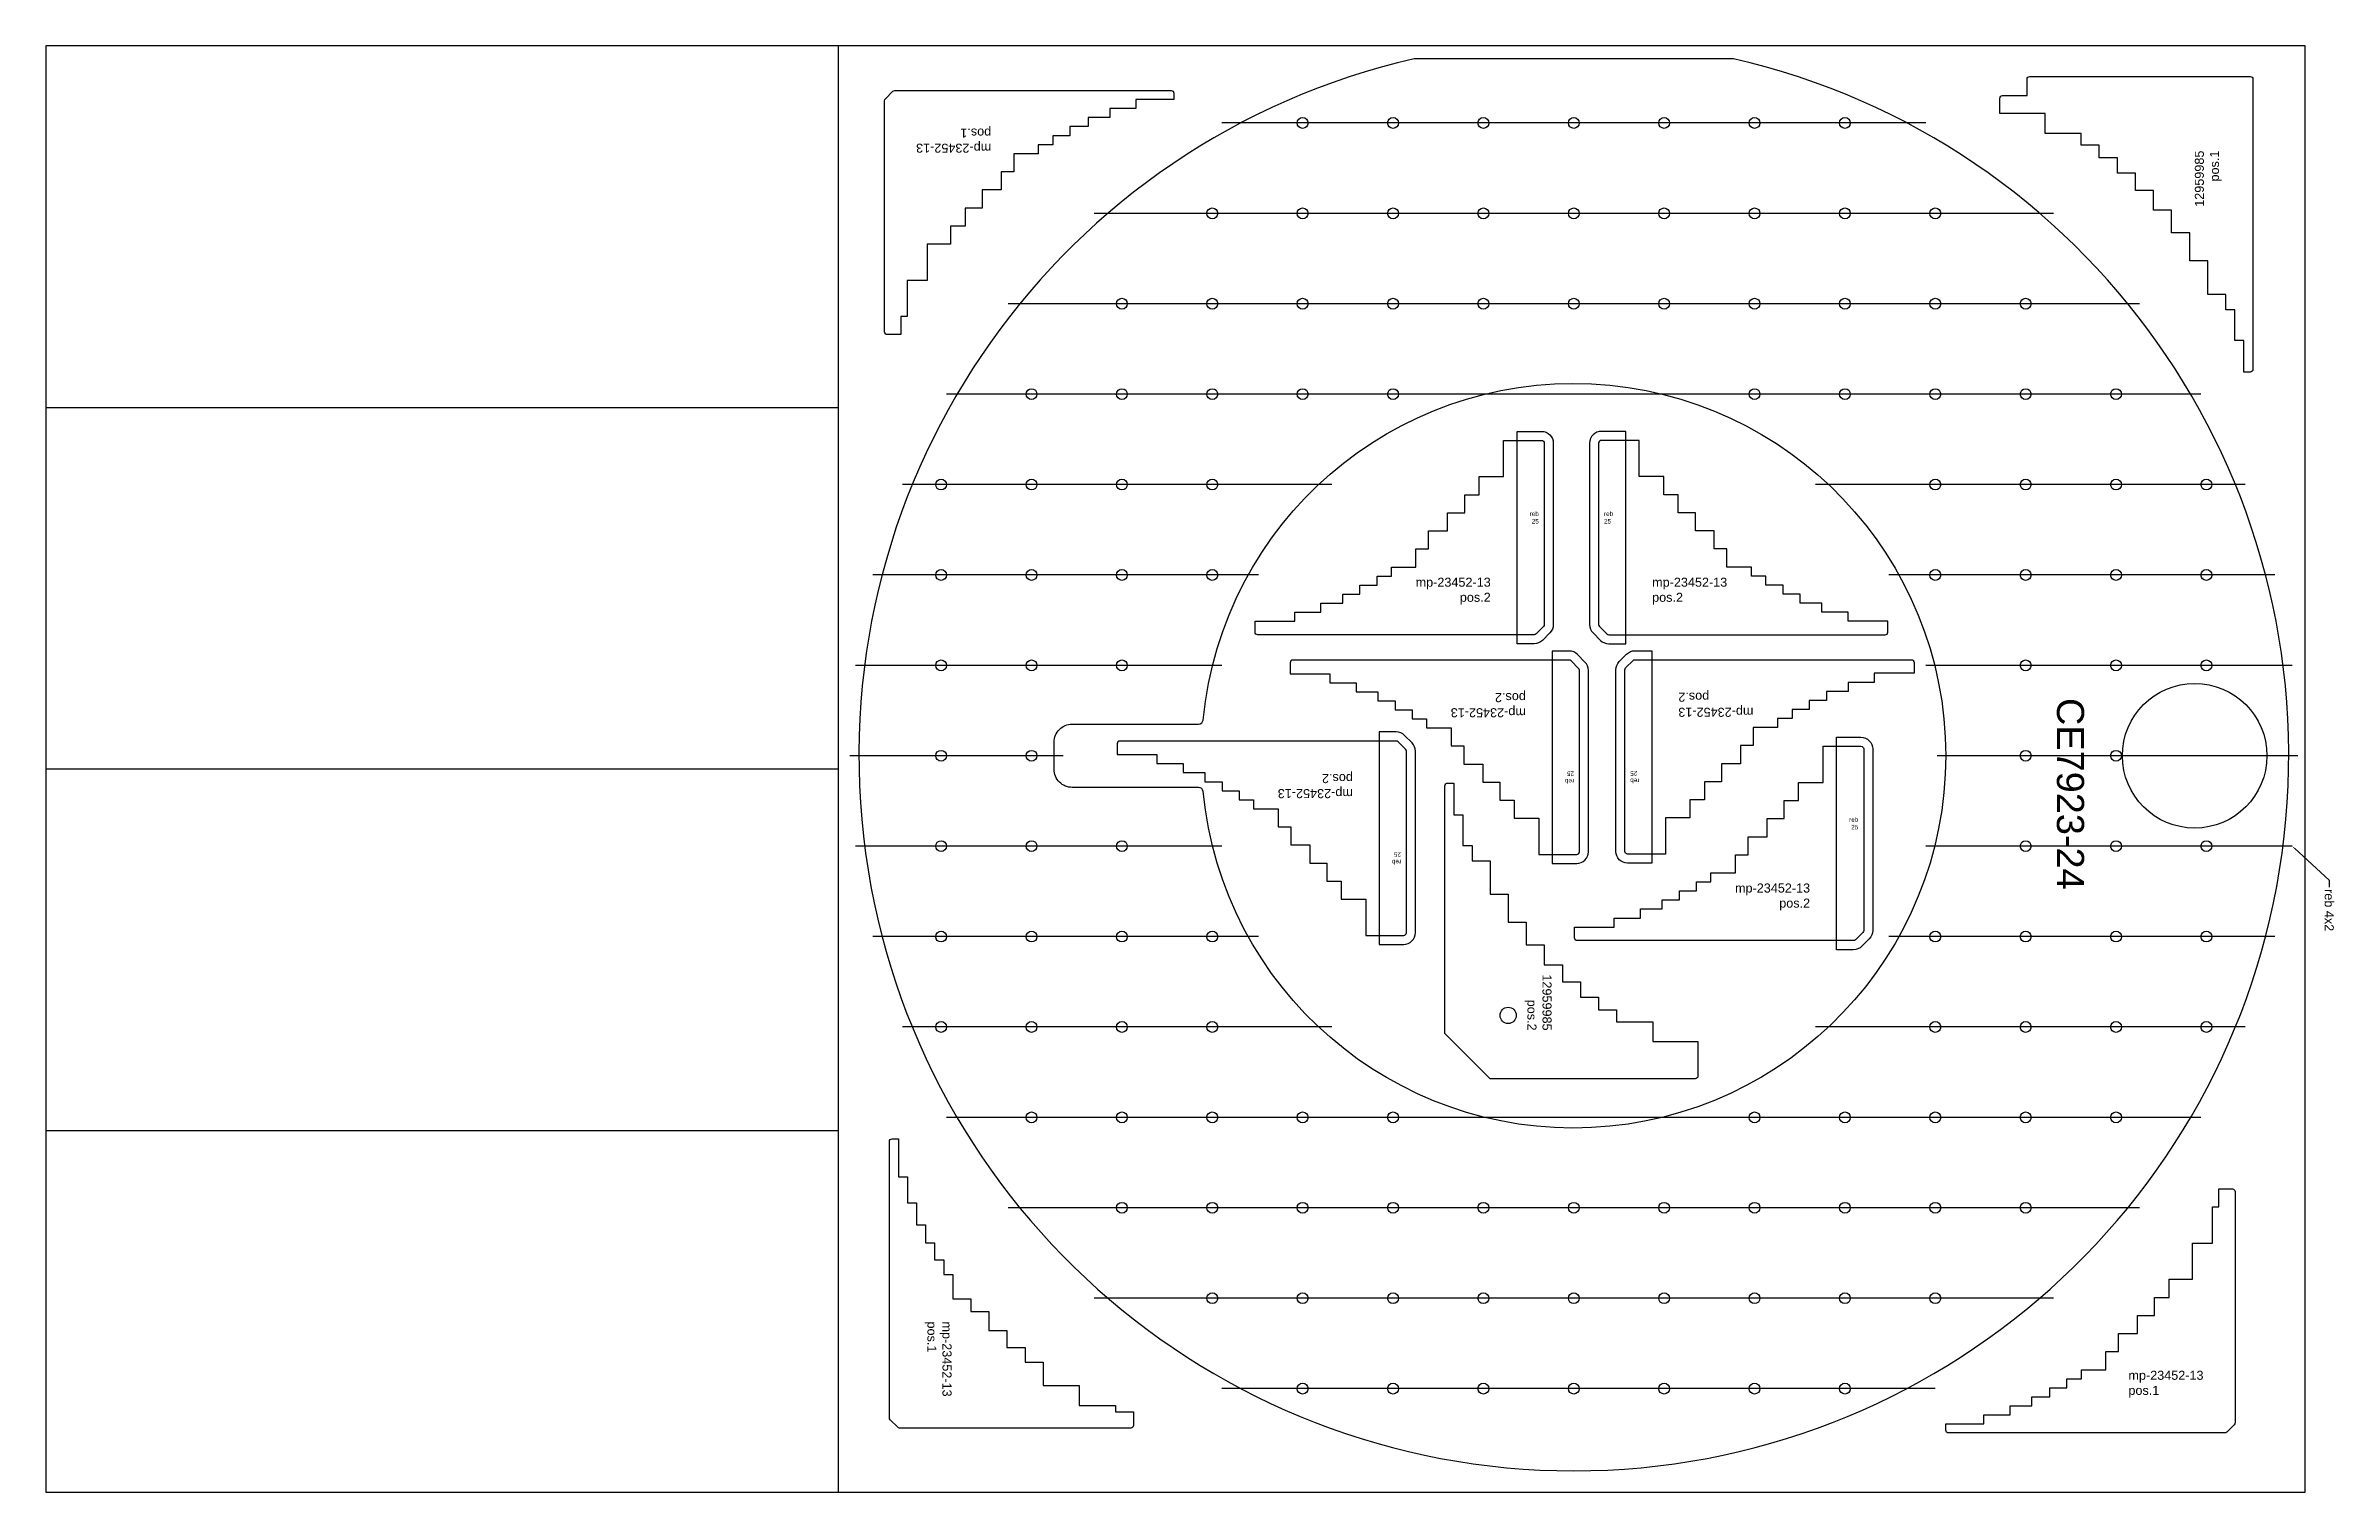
# Model space of a CAD drawing. Header units: millimetres. Extents: x 9995 to 12527, y 2487 to 4087.
import ezdxf
from ezdxf import colors
from ezdxf.entities.mleader import LeaderData, LeaderLine
from ezdxf.math import Vec2, Vec3

# ---------------------------------------------------------------- set-up
doc = ezdxf.new("R2010")
doc.units = ezdxf.units.MM
for name, color, linetype in [('CE7923-24', 7, 'Continuous'), ('Des.', 7, 'Continuous'), ('mp-23452-13', 7, 'Continuous'), ('Rebaixo', 6, 'Continuous'), ('Texto', 3, 'Continuous')]:
    doc.layers.add(name, color=color, linetype=linetype)
doc.styles.get("Standard").update_dxf_attribs({"font": 'arial.ttf'})

msp = doc.modelspace()

# ---------------------------------------------------------------- linework, layer by layer
for p, q in [((10872.2, 2487.3), (10872.2, 4087.3)), ((9994.9, 3687.3), (10872.2, 3687.3)), ((9994.9, 3287.3), (10872.2, 3287.3)), ((9994.9, 2887.3), (10872.2, 2887.3))]:
    msp.add_line(p, q)
at = {"color": 1}
msp.add_lwpolyline([(9994.9, 2487.3), (12494.9, 2487.3), (12494.9, 4087.3), (9994.9, 4087.3)], close=True, dxfattribs=at)
at = {"color": 2}
for points in [[(11376.9, 3450.7), (11376.9, 3460.7), (11405.9, 3460.7), (11405.9, 3470.7), (11429.9, 3470.7), (11429.9, 3480.7), (11448.9, 3480.7), (11448.9, 3490.7), (11467.9, 3490.7), (11467.9, 3500.7), (11483.9, 3500.7), (11483.9, 3510.7), (11510.9, 3510.7), (11510.9, 3530.7), (11524.9, 3530.7), (11524.9, 3550.7), (11545.9, 3550.7), (11545.9, 3570.7), (11564.9, 3570.7), (11564.9, 3590.7), (11580.9, 3590.7), (11580.9, 3610.7), (11607.9, 3610.7), (11607.9, 3650.7), (11649.9, 3650.7, -0.414214), (11652.9, 3647.7), (11652.9, 3447, -0.198912), (11652, 3444.8), (11643.8, 3436.6, -0.198912), (11641.7, 3435.7), (11335.9, 3435.7, -0.414214), (11332.9, 3438.7), (11332.9, 3450.7)], [(11989.1, 3450.7), (11989.1, 3460.7), (11960.1, 3460.7), (11960.1, 3470.7), (11936.1, 3470.7), (11936.1, 3480.7), (11917.1, 3480.7), (11917.1, 3490.7), (11898.1, 3490.7), (11898.1, 3500.7), (11882.1, 3500.7), (11882.1, 3510.7), (11855.1, 3510.7), (11855.1, 3530.7), (11841.1, 3530.7), (11841.1, 3550.7), (11820.1, 3550.7), (11820.1, 3570.7), (11801.1, 3570.7), (11801.1, 3590.7), (11785.1, 3590.7), (11785.1, 3610.7), (11758.1, 3610.7), (11758.1, 3650.7), (11716.1, 3650.7, 0.414214), (11713.1, 3647.7), (11713.1, 3447, 0.198912), (11714, 3444.8), (11722.2, 3436.6, 0.198912), (11724.4, 3435.7), (12030.1, 3435.7, 0.414214), (12033.1, 3438.7), (12033.1, 3450.7)], [(11415.8, 3392.7), (11415.8, 3382.7), (11444.8, 3382.7), (11444.8, 3372.7), (11468.8, 3372.7), (11468.8, 3362.7), (11487.8, 3362.7), (11487.8, 3352.7), (11506.8, 3352.7), (11506.8, 3342.7), (11522.8, 3342.7), (11522.8, 3332.7), (11549.8, 3332.7), (11549.8, 3312.7), (11563.8, 3312.7), (11563.8, 3292.7), (11584.8, 3292.7), (11584.8, 3272.7), (11603.8, 3272.7), (11603.8, 3252.7), (11619.8, 3252.7), (11619.8, 3232.7), (11646.8, 3232.7), (11646.8, 3192.7), (11688.8, 3192.7, 0.414214), (11691.8, 3195.7), (11691.8, 3396.4, 0.198912), (11691, 3398.6), (11682.7, 3406.8, 0.198912), (11680.6, 3407.7), (11374.8, 3407.7, 0.414214), (11371.8, 3404.7), (11371.8, 3392.7)], [(12018.1, 3393.1), (12018.1, 3383.1), (11989.1, 3383.1), (11989.1, 3373.1), (11965.1, 3373.1), (11965.1, 3363.1), (11946.1, 3363.1), (11946.1, 3353.1), (11927.1, 3353.1), (11927.1, 3343.1), (11911.1, 3343.1), (11911.1, 3333.1), (11884.1, 3333.1), (11884.1, 3313.1), (11870.1, 3313.1), (11870.1, 3293.1), (11849.1, 3293.1), (11849.1, 3273.1), (11830.1, 3273.1), (11830.1, 3253.1), (11814.1, 3253.1), (11814.1, 3233.1), (11787.1, 3233.1), (11787.1, 3193.1), (11745.1, 3193.1, -0.414214), (11742.1, 3196.1), (11742.1, 3396.9, -0.198912), (11742.9, 3399), (11751.2, 3407.2, -0.198912), (11753.3, 3408.1), (12059.1, 3408.1, -0.414214), (12062.1, 3405.1), (12062.1, 3393.1)], [(11224.4, 3303.2), (11224.4, 3293.2), (11253.4, 3293.2), (11253.4, 3283.2), (11277.4, 3283.2), (11277.4, 3273.2), (11296.4, 3273.2), (11296.4, 3263.2), (11315.4, 3263.2), (11315.4, 3253.2), (11331.4, 3253.2), (11331.4, 3243.2), (11358.4, 3243.2), (11358.4, 3223.2), (11372.4, 3223.2), (11372.4, 3203.2), (11393.4, 3203.2), (11393.4, 3183.2), (11412.4, 3183.2), (11412.4, 3163.2), (11428.4, 3163.2), (11428.4, 3143.2), (11455.4, 3143.2), (11455.4, 3103.2), (11497.4, 3103.2, 0.414214), (11500.4, 3106.2), (11500.4, 3307, 0.198912), (11499.5, 3309.1), (11491.3, 3317.3, 0.198912), (11489.2, 3318.2), (11183.4, 3318.2, 0.414214), (11180.4, 3315.2), (11180.4, 3303.2)], [(11730.4, 3112.4), (11730.4, 3122.4), (11759.4, 3122.4), (11759.4, 3132.4), (11783.4, 3132.4), (11783.4, 3142.4), (11802.4, 3142.4), (11802.4, 3152.4), (11821.4, 3152.4), (11821.4, 3162.4), (11837.4, 3162.4), (11837.4, 3172.4), (11864.4, 3172.4), (11864.4, 3192.4), (11878.4, 3192.4), (11878.4, 3212.4), (11899.4, 3212.4), (11899.4, 3232.4), (11918.4, 3232.4), (11918.4, 3252.4), (11934.4, 3252.4), (11934.4, 3272.4), (11961.4, 3272.4), (11961.4, 3312.4), (12003.4, 3312.4, -0.414214), (12006.4, 3309.4), (12006.4, 3108.7, -0.198912), (12005.5, 3106.5), (11997.2, 3098.3, -0.198912), (11995.1, 3097.4), (11689.4, 3097.4, -0.414214), (11686.4, 3100.4), (11686.4, 3112.4)]]:
    msp.add_lwpolyline(points, format="xyb", close=True, dxfattribs=at)
for centre in [(11185.6, 3501.9), (11285.6, 3501.9), (11185.6, 3401.9)]:
    msp.add_circle(centre, 6)
msp.add_circle((11613, 3014.7), 9, dxfattribs=at)
at = {"layer": 'CE7923-24'}
for points in [[(11862.4, 4072.9), (11508.9, 4072.9, 8.83742)], [(11275.5, 3262.4, 0.386347), (11270.5, 3266.9), (11130.6, 3266.9, -0.414214), (11110.6, 3286.9), (11110.6, 3316.9, -0.414214), (11130.6, 3336.9), (11270.5, 3336.9, 0.386347), (11275.5, 3341.4, -20.801928)]]:
    msp.add_lwpolyline(points, format="xyb", close=True, dxfattribs=at)
for centre, radius in [((11385.6, 4001.9), 6), ((11485.6, 4001.9), 6), ((11585.6, 4001.9), 6), ((11685.6, 4001.9), 6), ((11785.6, 4001.9), 6), ((11885.6, 4001.9), 6), ((11985.6, 4001.9), 6), ((11285.6, 3901.9), 6), ((11385.6, 3901.9), 6), ((11485.6, 3901.9), 6), ((11585.6, 3901.9), 6), ((11685.6, 3901.9), 6), ((11785.6, 3901.9), 6), ((11885.6, 3901.9), 6), ((11985.6, 3901.9), 6), ((12085.6, 3901.9), 6), ((11185.6, 3801.9), 6), ((11285.6, 3801.9), 6), ((11385.6, 3801.9), 6), ((11485.6, 3801.9), 6), ((11585.6, 3801.9), 6), ((11685.6, 3801.9), 6), ((11785.6, 3801.9), 6), ((11885.6, 3801.9), 6), ((11985.6, 3801.9), 6), ((12085.6, 3801.9), 6), ((12185.6, 3801.9), 6), ((11085.6, 3701.9), 6), ((11085.6, 3701.9), 6), ((11185.6, 3701.9), 6), ((11285.6, 3701.9), 6), ((11385.6, 3701.9), 6), ((11485.6, 3701.9), 6), ((11885.6, 3701.9), 6), ((11985.6, 3701.9), 6), ((12085.6, 3701.9), 6), ((12185.6, 3701.9), 6), ((12285.6, 3701.9), 6), ((10985.6, 3601.9), 6), ((10985.6, 3601.9), 6), ((11085.6, 3601.9), 6), ((11085.6, 3601.9), 6), ((11185.6, 3601.9), 6), ((11285.6, 3601.9), 6), ((12085.6, 3601.9), 6), ((12185.6, 3601.9), 6), ((12285.6, 3601.9), 6), ((12385.6, 3601.9), 6), ((10985.6, 3501.9), 6), ((11085.6, 3501.9), 6), ((12085.6, 3501.9), 6), ((12185.6, 3501.9), 6), ((12285.6, 3501.9), 6), ((12385.6, 3501.9), 6), ((10985.6, 3401.9), 6), ((11085.6, 3401.9), 6), ((12185.6, 3401.9), 6), ((12285.6, 3401.9), 6), ((12385.6, 3401.9), 6), ((12372.6, 3301.9), 80), ((10985.6, 3301.9), 6), ((11085.6, 3301.9), 6), ((12185.6, 3301.9), 6), ((12285.6, 3301.9), 6), ((10985.6, 3201.9), 6), ((11085.6, 3201.9), 6), ((11185.6, 3201.9), 6), ((12185.6, 3201.9), 6), ((12285.6, 3201.9), 6), ((12385.6, 3201.9), 6), ((10985.6, 3101.9), 6), ((11085.6, 3101.9), 6), ((11185.6, 3101.9), 6), ((11285.6, 3101.9), 6), ((12085.6, 3101.9), 6), ((12185.6, 3101.9), 6), ((12285.6, 3101.9), 6), ((12385.6, 3101.9), 6), ((10985.6, 3001.9), 6), ((11085.6, 3001.9), 6), ((11185.6, 3001.9), 6), ((11285.6, 3001.9), 6), ((12085.6, 3001.9), 6), ((12185.6, 3001.9), 6), ((12285.6, 3001.9), 6), ((12385.6, 3001.9), 6), ((11085.6, 2901.9), 6), ((11185.6, 2901.9), 6), ((11285.6, 2901.9), 6), ((11385.6, 2901.9), 6), ((11485.6, 2901.9), 6), ((11885.6, 2901.9), 6), ((11985.6, 2901.9), 6), ((12085.6, 2901.9), 6), ((12185.6, 2901.9), 6), ((12285.6, 2901.9), 6), ((11185.6, 2801.9), 6), ((11285.6, 2801.9), 6), ((11385.6, 2801.9), 6), ((11485.6, 2801.9), 6), ((11585.6, 2801.9), 6), ((11685.6, 2801.9), 6), ((11785.6, 2801.9), 6), ((11885.6, 2801.9), 6), ((11985.6, 2801.9), 6), ((12085.6, 2801.9), 6), ((12185.6, 2801.9), 6), ((11285.6, 2701.9), 6), ((11385.6, 2701.9), 6), ((11485.6, 2701.9), 6), ((11585.6, 2701.9), 6), ((11685.6, 2701.9), 6), ((11785.6, 2701.9), 6), ((11885.6, 2701.9), 6), ((11985.6, 2701.9), 6), ((12085.6, 2701.9), 6), ((11385.6, 2601.9), 6), ((11485.6, 2601.9), 6), ((11585.6, 2601.9), 6), ((11685.6, 2601.9), 6), ((11785.6, 2601.9), 6), ((11885.6, 2601.9), 6), ((11985.6, 2601.9), 6)]:
    msp.add_circle(centre, radius, dxfattribs=at)
at = {"layer": 'Des.', "color": 2}
for points in [[(12427.1, 3726.3), (12427.1, 3726.3), (12427.1, 3761.3), (12417.1, 3761.3), (12417.1, 3795.3), (12407.1, 3795.3), (12407.1, 3812.3), (12387.1, 3812.3), (12387.1, 3849.3), (12367.1, 3849.3), (12367.1, 3880.3), (12347.1, 3880.3), (12347.1, 3905.3), (12327.1, 3905.3), (12327.1, 3927.3), (12307.1, 3927.3), (12307.1, 3946.3), (12287.1, 3946.3), (12287.1, 3963.3), (12267.1, 3963.3), (12267.1, 3977.3), (12247.1, 3977.3), (12247.1, 3990.3), (12207.1, 3990.3), (12207.1, 4012.3), (12157.1, 4012.3), (12157.1, 4029.3, -0.414214), (12160.1, 4032.3), (12187.1, 4032.3), (12187.1, 4050.3, -0.414214), (12190.1, 4053.3), (12434.1, 4053.3, -0.414214), (12437.1, 4050.3), (12437.1, 3729.3, -0.414214), (12434.1, 3726.3)], [(11563, 3202.7), (11573, 3202.7), (11573, 3185.7), (11593, 3185.7), (11593, 3148.7), (11613, 3148.7), (11613, 3117.7), (11633, 3117.7), (11633, 3092.7), (11653, 3092.7), (11653, 3070.7), (11673, 3070.7), (11673, 3051.7), (11693, 3051.7), (11693, 3034.7), (11713, 3034.7), (11713, 3020.7), (11733, 3020.7), (11733, 3007.7), (11773, 3007.7), (11773, 2985.7), (11823, 2985.7), (11823, 2947.7, -0.414214), (11820, 2944.7), (11593, 2944.7), (11543, 2994.7), (11543, 3268.7, -0.414214), (11546, 3271.7), (11553, 3271.7), (11553, 3236.7), (11563, 3236.7)]]:
    msp.add_lwpolyline(points, format="xyb", close=True, dxfattribs=at)
at = {"layer": 'mp-23452-13', "color": 2}
for points in [[(11243.1, 4027.8), (11201.1, 4027.8), (11201.1, 4017.8), (11172.1, 4017.8), (11172.1, 4007.8), (11148.1, 4007.8), (11148.1, 3997.8), (11128.1, 3997.8), (11128.1, 3987.8), (11109.1, 3987.8), (11109.1, 3977.8), (11093.1, 3977.8), (11093.1, 3967.8), (11066.1, 3967.8), (11066.1, 3947.8), (11052.1, 3947.8), (11052.1, 3927.8), (11031.1, 3927.8), (11031.1, 3907.8), (11012.1, 3907.8), (11012.1, 3887.8), (10996.1, 3887.8), (10996.1, 3867.8), (10970.1, 3867.8), (10970.1, 3827.8), (10948.1, 3827.8), (10948.1, 3787.8), (10941.1, 3787.8), (10941.1, 3767.8), (10926.1, 3767.8, -0.414214), (10923.1, 3770.8), (10923.1, 4026.5, -0.198912), (10924, 4028.7), (10932.2, 4036.9, -0.198912), (10934.3, 4037.8), (11240.1, 4037.8, -0.414214), (11243.1, 4034.8)], [(10938.4, 2878.2), (10938.4, 2836.2), (10948.4, 2836.2), (10948.4, 2807.2), (10958.4, 2807.2), (10958.4, 2783.2), (10968.4, 2783.2), (10968.4, 2763.2), (10978.4, 2763.2), (10978.4, 2744.2), (10988.4, 2744.2), (10988.4, 2728.2), (10998.4, 2728.2), (10998.4, 2701.2), (11018.4, 2701.2), (11018.4, 2687.2), (11038.4, 2687.2), (11038.4, 2666.2), (11058.4, 2666.2), (11058.4, 2647.2), (11078.4, 2647.2), (11078.4, 2631.2), (11098.4, 2631.2), (11098.4, 2605.2), (11138.4, 2605.2), (11138.4, 2583.2), (11178.4, 2583.2), (11178.4, 2576.2), (11198.4, 2576.2), (11198.4, 2561.2, -0.414214), (11195.4, 2558.2), (10939.6, 2558.2, -0.198912), (10937.5, 2559.1), (10929.2, 2567.3, -0.198912), (10928.4, 2569.4), (10928.4, 2875.2, -0.414214), (10931.4, 2878.2)], [(12097.3, 2562.8), (12139.3, 2562.8), (12139.3, 2572.8), (12168.3, 2572.8), (12168.3, 2582.8), (12192.3, 2582.8), (12192.3, 2592.8), (12212.3, 2592.8), (12212.3, 2602.8), (12231.3, 2602.8), (12231.3, 2612.8), (12247.3, 2612.8), (12247.3, 2622.8), (12274.3, 2622.8), (12274.3, 2642.8), (12288.3, 2642.8), (12288.3, 2662.8), (12309.3, 2662.8), (12309.3, 2682.8), (12328.3, 2682.8), (12328.3, 2702.8), (12344.3, 2702.8), (12344.3, 2722.8), (12370.3, 2722.8), (12370.3, 2762.8), (12392.3, 2762.8), (12392.3, 2802.8), (12399.3, 2802.8), (12399.3, 2822.8), (12414.3, 2822.8, -0.414214), (12417.3, 2819.8), (12417.3, 2564.1, -0.198912), (12416.4, 2561.9), (12408.1, 2553.7, -0.198912), (12406, 2552.8), (12100.3, 2552.8, -0.414214), (12097.3, 2555.8)]]:
    msp.add_lwpolyline(points, format="xyb", close=True, dxfattribs=at)
at = {"layer": 'Rebaixo'}
for p, q in [((12075, 4001.9), (11296.3, 4001.9)), ((12216.3, 3901.9), (11155, 3901.9)), ((12311.4, 3801.9), (11059.8, 3801.9)), ((12379.6, 3701.9), (10991.6, 3701.9)), ((11418, 3601.9), (10942.9, 3601.9)), ((12428.3, 3601.9), (11953.2, 3601.9)), ((11336.9, 3501.9), (10910, 3501.9)), ((12461.2, 3501.9), (12034.3, 3501.9)), ((11296.3, 3401.9), (10890.9, 3401.9)), ((12480.4, 3401.9), (12075, 3401.9)), ((11120.6, 3301.9), (10884.6, 3301.9)), ((12486.6, 3301.9), (12087.6, 3301.9)), ((11296.3, 3201.9), (10890.9, 3201.9)), ((12480.4, 3201.9), (12075, 3201.9)), ((11336.9, 3101.9), (10910, 3101.9)), ((12461.2, 3101.9), (12034.3, 3101.9)), ((11418, 3001.9), (10942.9, 3001.9)), ((12428.3, 3001.9), (11953.2, 3001.9)), ((12379.6, 2901.9), (10991.6, 2901.9)), ((12311.4, 2801.9), (11059.8, 2801.9)), ((12216.3, 2701.9), (11155, 2701.9)), ((12085.6, 2601.9), (11296.3, 2601.9))]:
    msp.add_line(p, q, dxfattribs=at)
at = {"layer": 'Rebaixo', "color": 2}
for points in [[(11622.9, 3660.7), (11649.9, 3660.7, -0.414214), (11662.9, 3647.7), (11662.9, 3447, -0.198912), (11659.1, 3437.8), (11650.9, 3429.5, -0.198912), (11641.7, 3425.7), (11622.9, 3425.7)], [(11743.1, 3660.7), (11716.1, 3660.7, 0.414214), (11703.1, 3647.7), (11703.1, 3447, 0.198912), (11706.9, 3437.8), (11715.2, 3429.5, 0.198912), (11724.4, 3425.7), (11743.1, 3425.7)], [(11661.8, 3182.7), (11688.8, 3182.7, 0.414214), (11701.8, 3195.7), (11701.8, 3396.4, 0.198912), (11698, 3405.6), (11689.8, 3413.9, 0.198912), (11680.6, 3417.7), (11661.8, 3417.7)], [(11772.1, 3183.1), (11745.1, 3183.1, -0.414214), (11732.1, 3196.1), (11732.1, 3396.9, -0.198912), (11735.9, 3406.1), (11744.1, 3414.3, -0.198912), (11753.3, 3418.1), (11772.1, 3418.1)], [(11470.4, 3093.2), (11497.4, 3093.2, 0.414214), (11510.4, 3106.2), (11510.4, 3307, 0.198912), (11506.6, 3316.1), (11498.3, 3324.4, 0.198912), (11489.2, 3328.2), (11470.4, 3328.2)], [(11976.4, 3322.4), (12003.4, 3322.4, -0.414214), (12016.4, 3309.4), (12016.4, 3108.7, -0.198912), (12012.6, 3099.5), (12004.3, 3091.2, -0.198912), (11995.1, 3087.4), (11976.4, 3087.4)]]:
    msp.add_lwpolyline(points, format="xyb", close=True, dxfattribs=at)

# ---------------------------------------------------------------- texts
at = {"layer": 'Rebaixo', "color": 2, "char_height": 5}
for insert, attachment_point in [((11646.9, 3572.1), 3), ((11719.1, 3572.1), 1), ((12000.4, 3233.8), 3)]:
    msp.add_mtext_dynamic_manual_height_columns('reb 25', width=9.263, gutter_width=12.5, heights=[0], dxfattribs=dict(at, insert=insert, attachment_point=attachment_point))
at = {"layer": 'Rebaixo', "color": 2, "char_height": 5, "rotation": 180}
for insert, attachment_point in [((11685.8, 3271.3), 1), ((11748.1, 3271.7), 3), ((11494.4, 3181.8), 1)]:
    msp.add_mtext_dynamic_manual_height_columns('reb 25', width=9.263, gutter_width=12.5, heights=[0], dxfattribs=dict(at, insert=insert, attachment_point=attachment_point))
at = {"layer": 'Texto', "color": 2, "char_height": 10}
for s, width, insert, attachment_point, rotation in [('mp-23452-13 pos.1', 60.76, (11041, 3969), 1, 180), ('12959985 pos.1', 12.244, (12372.8, 3971.3), 3, 90), ('mp-23452-13 pos.2', 60.76, (11632.6, 3344.5), 1, 180), ('mp-23452-13 pos.2', 60.76, (11801.3, 3345), 3, 180), ('mp-23452-13 pos.2', 60.76, (11441.2, 3255), 1, 180), ('12959985 pos.2', 12.244, (11661, 2997.9), 3, 270), ('mp-23452-13 pos.1', 60.76, (10997.1, 2676.1), 1, 270)]:
    msp.add_mtext_dynamic_manual_height_columns(s, width=width, gutter_width=12.5, heights=[0], dxfattribs=dict(at, insert=insert, attachment_point=attachment_point, rotation=rotation))
for s, insert, attachment_point in [('mp-23452-13 pos.2', (11593.7, 3498.9), 3), ('mp-23452-13 pos.2', (11772.3, 3498.9), 1), ('mp-23452-13 pos.2', (11947.1, 3160.6), 3), ('mp-23452-13 pos.1', (12299.3, 2621.6), 1)]:
    msp.add_mtext_dynamic_manual_height_columns(s, width=60.76, gutter_width=12.5, heights=[0], dxfattribs=dict(at, insert=insert, attachment_point=attachment_point))
at = {"layer": 'Texto', "insert": (12250.2, 3153.8), "char_height": 30, "attachment_point": 3, "rotation": 270}
msp.add_mtext_dynamic_manual_height_columns('CE7923-24', width=320.497, gutter_width=12.5, heights=[0], dxfattribs=at)

# ---------------------------------------------------------------- leaders
at = {"layer": 'Rebaixo'}
ml = msp.add_multileader_mtext('Standard', dxfattribs=at)
ml.set_content('reb 4x2', color=256)
ml.set_leader_properties()
ml.build(insert=Vec2(0, 0))
ctx = ml.context
ctx.base_point, ctx.char_height, ctx.plane_origin, ctx.plane_x_axis, ctx.plane_y_axis = Vec3(12521.4, 3156.4), 10, Vec3(12480.4, 3201.9), Vec3(0, -1), Vec3(1, 0)
notes = []
notes.append((ctx, [(0, (1, 1, 0), (12521.4, 3164.4), (0, -1), 8, [(0, [(12480.4, 3201.9)], 0, [])])]))
ctx.mtext.insert, ctx.mtext.text_direction, ctx.mtext.rotation, ctx.mtext.flow_direction = Vec3(12526.5, 3154.4), Vec3(0, -1), 4.712389, 5
for ctx, leaders in notes:
    for number, flags, end, landing, length, lines in leaders:
        leader = LeaderData()
        leader.index, (leader.has_last_leader_line, leader.has_dogleg_vector, leader.attachment_direction) = number, flags
        leader.last_leader_point, leader.dogleg_vector, leader.dogleg_length = Vec3(end), Vec3(landing), length
        for number, points, colour, breaks in lines:
            line = LeaderLine()
            line.index, line.vertices, line.color, line.breaks = number, Vec3.list(points), colors.encode_raw_color(colour), breaks
            leader.lines.append(line)
        ctx.leaders.append(leader)

doc.saveas('drawing.dxf')
